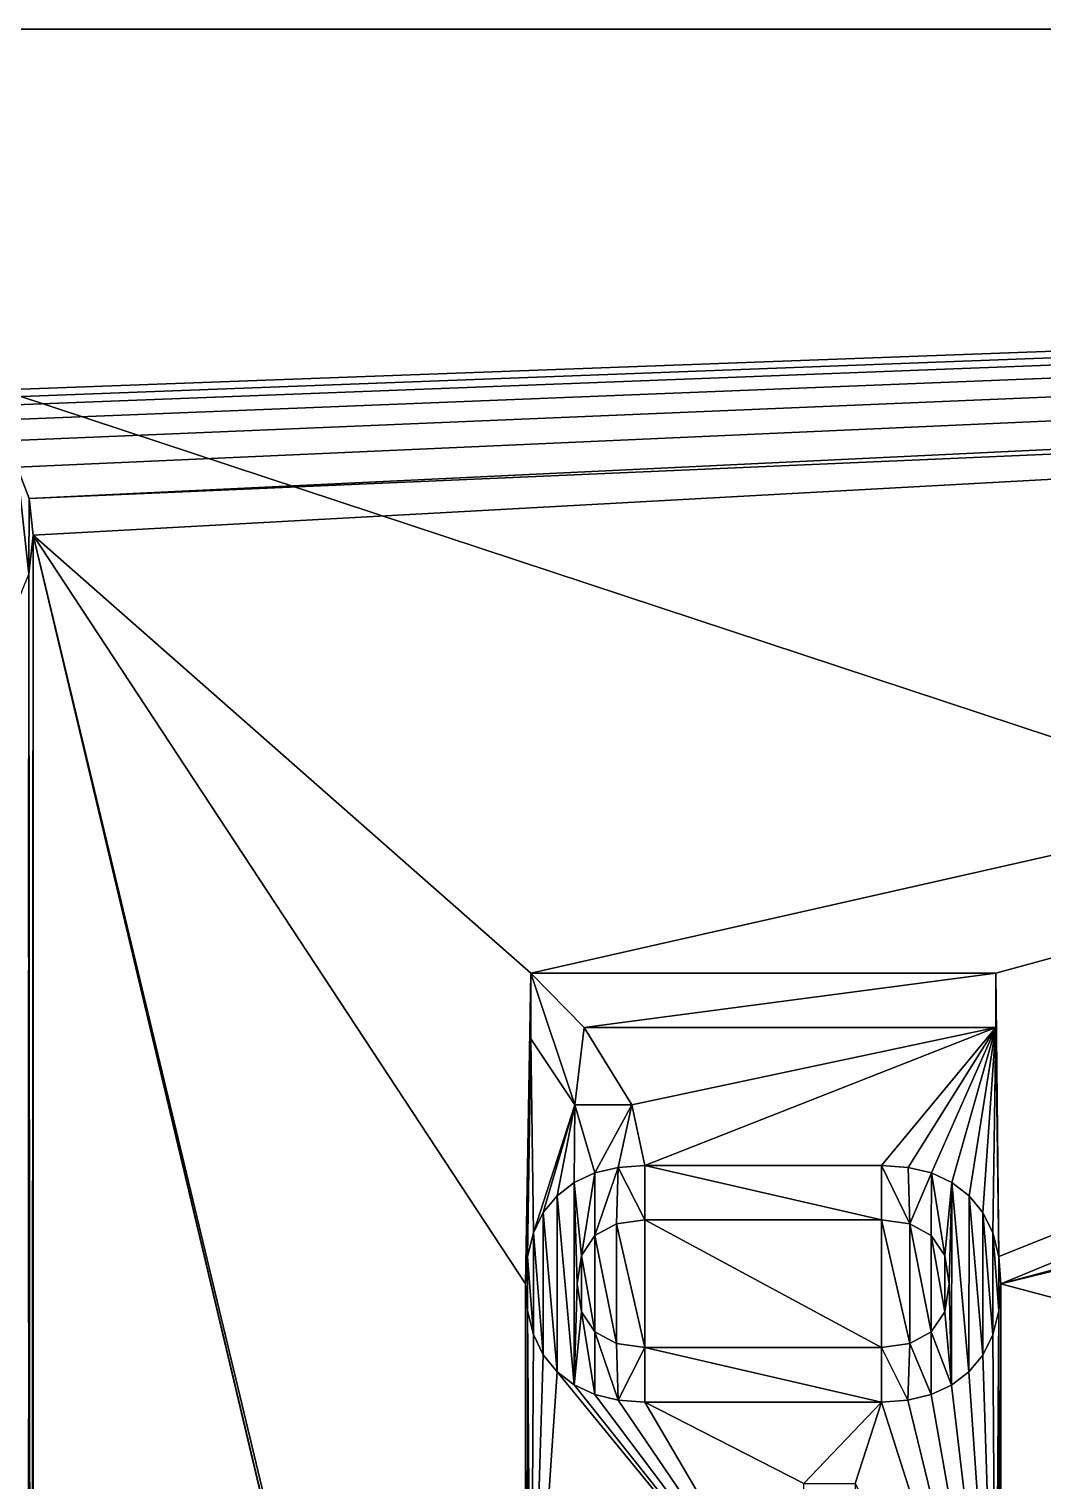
# Model space of a CAD drawing. Header units: metres. Extents: x -75 to 218, y -7 to 90.
# Drawn here: x -45.1 to -17.8, y 51.19 to 90.29 of the extents above; entities that cross this region are included whole.
import ezdxf

# ---------------------------------------------------------------- set-up
doc = ezdxf.new("R2010")
doc.units = ezdxf.units.M

msp = doc.modelspace()

# ---------------------------------------------------------------- meshes
at = {"layer": 'Layer0'}
mesh = msp.add_polyface(dxfattribs=at)
corners = [(-75.289, 90.288, 1), (218.173, 90.288), (-75.289, 90.288), (218.173, 90.288, 1)]
mesh.append_faces([[corners[k] for k in face] for face in [(0, 1, 2), (1, 0, 3)]], dxfattribs={"vtx0": -1})
mesh = msp.add_polyface(dxfattribs=at)
corners = [(-75.289, 90.288), (218.173, -6.612), (-75.289, -6.612), (218.173, 90.288)]
mesh.append_faces([[corners[k] for k in face] for face in [(0, 1, 2), (1, 0, 3)]], dxfattribs={"vtx0": -1})
mesh = msp.add_polyface(dxfattribs=at)
corners = [(43.516, 79.538, 1), (43.514, 81.161, 1), (42.004, 79.538, 1), (41.512, 74.732, 1), (41.512, 79.012, 1), (41.512, 81.407, 1), (41.512, 75.257, 1), (41.512, 76.088, 1), (41.512, 78.305, 1), (41.942, 78.305, 1), (45.983, 79.012, 1), (45.497, 78.351, 1), (45.497, 76.626, 1), (45.983, 78.351, 1), (41.466, 72.687, 1), (41.521, 73.127, 1), (41.687, 73.475, 1), (41.966, 73.733, 1), (42.358, 73.898, 1), (45.983, 74.732, 1), (42.561, 73.412, 1), (44.17, 73.858, 1), (43.988, 73.743, 1), (44.398, 73.932, 1), (44.679, 73.957, 1), (44.854, 73.957, 1), (45.122, 73.935, 1), (45.357, 73.869, 1), (45.558, 73.759, 1), (45.726, 73.606, 1), (45.983, 75.257, 1), (41.998, 76.088, 1), (41.998, 77.727, 1), (45.553, 76.032, 1), (-75.289, 90.288, 1), (-54.1, 80.264, 1), (218.173, 90.288, 1), (-48.658, 80.264, 1), (-47.586, 80.092, 1), (-46.678, 79.731, 1), (-45.951, 79.194, 1), (-45.421, 78.495, 1), (-45.098, 77.646, 1), (45.488, 81.407, 1), (42.004, 81.407, 1), (44.009, 81.161, 1), (44.012, 79.538, 1), (45.488, 79.538, 1)]
mesh.append_faces([[corners[k] for k in face] for face in [(11, 9, 12), (43, 46, 47)]], dxfattribs={"vtx0": -1})
mesh.append_faces([[corners[k] for k in face] for face in [(4, 9, 10), (3, 18, 19), (21, 20, 22), (30, 7, 6), (7, 30, 31), (31, 30, 32), (32, 30, 33), (34, 35, 36)]], dxfattribs={"vtx0": -1, "vtx1": -1})
mesh.append_faces([[corners[k] for k in face] for face in [(4, 6, 7), (10, 9, 11), (14, 3, 5), (19, 20, 21), (36, 35, 37), (43, 44, 1)]], dxfattribs={"vtx0": -1, "vtx1": -1, "vtx2": -1})
mesh.append_faces([[corners[k] for k in face] for face in [(3, 4, 5), (4, 3, 6), (4, 7, 8), (4, 8, 9), (10, 11, 13), (3, 15, 16), (3, 16, 17), (3, 17, 18), (19, 18, 20), (19, 21, 23), (19, 23, 24), (19, 24, 25), (19, 25, 26), (19, 26, 27), (19, 27, 28), (19, 28, 29), (36, 37, 38), (36, 38, 39), (36, 39, 40), (36, 40, 41), (36, 41, 42), (1, 44, 2), (43, 1, 45), (43, 45, 46)]], dxfattribs={"vtx0": -1, "vtx2": -1})
mesh.append_faces([[corners[k] for k in face] for face in [(0, 1, 2)]], dxfattribs={"vtx1": -1})
mesh = msp.add_polyface(dxfattribs=at)
corners = [(45.983, 79.012, 1), (45.983, 78.351, 1), (45.983, 76.032, 1), (45.983, 81.407, 1), (45.983, 74.732, 1), (45.726, 73.606, 1), (45.859, 73.412, 1), (45.953, 73.179, 1), (46.01, 72.909, 1), (45.983, 75.257, 1), (45.553, 76.032, 1), (117.19, 76.51, 1), (115.677, 78.38, 1), (115.677, 76.51, 1), (117.19, 79.582, 1), (115.677, 81.452, 1), (115.677, 79.582, 1), (115.221, 74.447, 1), (115.185, 75.985, 1), (115.185, 74.118, 1), (115.328, 74.727, 1), (115.501, 74.953, 1), (115.734, 75.122, 1), (116.023, 75.227, 1), (115.139, 70.64, 1), (115.185, 72.648, 1), (115.185, 79.057, 1), (115.361, 71.429, 1), (115.639, 71.686, 1), (116.031, 71.852, 1), (115.185, 82.129, 1), (115.185, 81.452, 1), (115.185, 78.38, 1), (218.173, 90.288, 1), (-45.098, 77.646, 1), (41.512, 81.407, 1), (42.004, 81.407, 1), (45.488, 81.407, 1), (116.422, 84.739, 1), (116.139, 84.719, 1), (46.029, 72.601, 1), (115.892, 84.657, 1), (115.68, 84.554, 1), (115.504, 84.41, 1), (115.364, 84.227, 1), (115.265, 84.007, 1), (115.205, 83.751, 1), (115.185, 83.457, 1)]
mesh.append_faces([[corners[k] for k in face] for face in [(11, 12, 13), (14, 15, 16)]], dxfattribs={"vtx0": -1})
mesh.append_faces([[corners[k] for k in face] for face in [(0, 2, 3), (4, 8, 9), (10, 9, 2), (17, 18, 19), (15, 30, 31), (32, 19, 18), (38, 3, 39), (39, 40, 41), (41, 40, 42), (42, 40, 43), (43, 40, 44), (44, 40, 45), (45, 40, 46), (46, 40, 47), (47, 31, 30)]], dxfattribs={"vtx0": -1, "vtx1": -1})
mesh.append_faces([[corners[k] for k in face] for face in [(9, 8, 2), (24, 25, 26), (32, 26, 25), (33, 34, 35), (33, 36, 37), (39, 3, 2), (39, 2, 8), (47, 40, 24), (47, 24, 26)]], dxfattribs={"vtx0": -1, "vtx1": -1, "vtx2": -1})
mesh.append_faces([[corners[k] for k in face] for face in [(0, 1, 2), (4, 5, 6), (4, 6, 7), (4, 7, 8), (18, 17, 20), (18, 20, 21), (18, 21, 22), (18, 22, 23), (25, 27, 28), (25, 28, 29), (32, 25, 19), (33, 35, 36), (33, 37, 3), (39, 8, 40), (47, 26, 31)]], dxfattribs={"vtx0": -1, "vtx2": -1})
mesh = msp.add_polyface(dxfattribs=at)
corners = [(-18.94, 56.503, 1), (41.935, 71.547, 1), (41.767, 71.698, 1), (41.635, 71.89, 1), (41.541, 72.118, 1), (41.485, 72.384, 1), (41.466, 72.687, 1), (41.512, 81.407, 1), (-45.098, 77.646, 1), (-44.99, 76.657, 1), (-31.588, 64.864, 1), (-19.069, 64.864, 1), (-18.993, 57.236, 1), (-28.523, 53.318, 1), (-24.244, 51.122, 1), (-22.151, 53.318, 1), (-24.252, 46.025, 1), (-22.857, 51.122, 1), (-28.876, 61.325, 1), (-19.069, 63.4, 1), (-30.159, 63.4, 1), (-28.523, 59.689, 1), (-22.151, 59.689, 1), (-21.435, 59.638, 1), (-20.803, 59.486, 1), (-20.254, 59.231, 1), (-19.788, 58.875, 1), (-19.417, 58.422, 1), (-19.152, 57.876, 1), (-19.069, 43.657, 1), (-18.993, 22.023, 1), (-18.993, 55.771, 1), (-31.588, 43.657, 1), (-22.866, 46.025, 1), (-21.442, 53.369, 1), (-20.814, 53.521, 1), (-20.265, 53.775, 1), (-19.797, 54.131, 1), (-19.422, 54.585, 1), (-19.154, 55.131, 1), (-27.061, 41.838, 1), (-19.069, 42.245, 1), (-28.14, 42.245, 1), (-20.886, 39.507, 1), (-19.069, 35.736, 1)]
mesh.append_faces([[corners[k] for k in face] for face in [(18, 19, 20), (40, 41, 42)]], dxfattribs={"vtx0": -1})
mesh.append_faces([[corners[k] for k in face] for face in [(13, 14, 15), (14, 13, 16), (19, 12, 11), (31, 30, 0), (16, 29, 33), (33, 29, 17), (15, 29, 34), (34, 29, 35), (35, 29, 36), (36, 29, 37), (37, 29, 38), (38, 29, 39), (39, 29, 31)]], dxfattribs={"vtx0": -1, "vtx1": -1})
mesh.append_faces([[corners[k] for k in face] for face in [(7, 9, 10), (7, 11, 12), (7, 0, 6), (19, 18, 21), (29, 30, 31), (17, 29, 15), (41, 43, 44)]], dxfattribs={"vtx0": -1, "vtx1": -1, "vtx2": -1})
mesh.append_faces([[corners[k] for k in face] for face in [(0, 1, 2), (0, 2, 3), (0, 3, 4), (0, 4, 5), (0, 5, 6), (7, 8, 9), (7, 10, 11), (7, 12, 0), (15, 14, 17), (19, 21, 22), (19, 22, 23), (19, 23, 24), (19, 24, 25), (19, 25, 26), (19, 26, 27), (19, 27, 28), (19, 28, 12), (16, 32, 29), (41, 40, 43)]], dxfattribs={"vtx0": -1, "vtx2": -1})
mesh = msp.add_polyface(dxfattribs=at)
corners = [(-55.93, 73.467, 0.9), (-56.356, 76.657, 0.9), (-56.711, 74.003, 0.9), (-56.18, 75.769, 0.9), (-55.671, 75.085, 0.9), (-54.962, 73.134, 0.9), (-54.872, 74.65, 0.9), (-53.824, 73.023, 0.9), (-53.824, 74.504, 0.9), (-48.925, 73.023, 0.9), (-48.925, 74.504, 0.9), (-47.794, 73.134, 0.9), (-47.885, 74.655, 0.9), (-47.087, 75.09, 0.9), (-46.829, 73.467, 0.9), (-46.58, 75.77, 0.9), (-46.047, 74.003, 0.9), (-46.411, 76.657, 0.9), (-47.693, 78.562, 0.9), (-48.658, 80.264, 0.9), (-48.658, 78.784, 0.9), (-47.586, 80.092, 0.9), (-46.984, 78.103, 0.9), (-46.678, 79.731, 0.9), (-46.55, 77.453, 0.9), (-45.951, 79.194, 0.9), (-45.468, 74.724, 0.9), (-45.421, 78.495, 0.9), (-45.11, 75.614, 0.9), (-45.098, 77.646, 0.9), (-44.99, 76.657, 0.9), (-57.648, 75.614, 0.9), (-57.659, 77.646, 0.9), (-57.768, 76.657, 0.9), (-57.333, 78.495, 0.9), (-57.29, 74.724, 0.9), (-56.801, 79.194, 0.9), (-56.076, 79.731, 0.9), (-56.284, 77.204, 0.9), (-56.085, 77.69, 0.9), (-55.762, 78.103, 0.9), (-55.171, 80.092, 0.9), (-55.318, 78.431, 0.9), (-54.762, 78.661, 0.9), (-54.1, 80.264, 0.9), (-54.1, 78.784, 0.9)]
mesh.append_faces([[corners[k] for k in face] for face in [(18, 19, 20), (29, 28, 30), (31, 32, 33), (44, 43, 45)]], dxfattribs={"vtx0": -1})
mesh.append_faces([[corners[k] for k in face] for face in [(0, 1, 2), (1, 0, 3), (3, 0, 4), (4, 5, 6), (6, 7, 8), (8, 9, 10), (10, 11, 12), (12, 11, 13), (13, 14, 15), (15, 16, 17), (19, 18, 21), (21, 22, 23), (23, 24, 25), (25, 26, 27), (27, 28, 29), (32, 31, 34), (34, 35, 36), (36, 2, 37), (37, 40, 41), (41, 43, 44)]], dxfattribs={"vtx0": -1, "vtx1": -1})
mesh.append_faces([[corners[k] for k in face] for face in [(25, 17, 16), (37, 2, 1)]], dxfattribs={"vtx0": -1, "vtx1": -1, "vtx2": -1})
mesh.append_faces([[corners[k] for k in face] for face in [(4, 0, 5), (6, 5, 7), (8, 7, 9), (10, 9, 11), (13, 11, 14), (15, 14, 16), (21, 18, 22), (23, 22, 24), (25, 24, 17), (25, 16, 26), (27, 26, 28), (34, 31, 35), (36, 35, 2), (37, 1, 38), (37, 38, 39), (37, 39, 40), (41, 40, 42), (41, 42, 43)]], dxfattribs={"vtx0": -1, "vtx2": -1})
mesh = msp.add_polyface(dxfattribs=at)
corners = [(-45.421, 78.495, 1), (-45.098, 77.646, 0.9), (-45.098, 77.646, 1), (-45.421, 78.495, 0.9)]
mesh.append_faces([[corners[k] for k in face] for face in [(0, 1, 2), (1, 0, 3)]], dxfattribs={"vtx0": -1})
mesh = msp.add_polyface(dxfattribs=at)
corners = [(-45.098, 77.646, 1), (-44.99, 76.657, 0.9), (-44.99, 76.657, 1), (-45.098, 77.646, 0.9)]
mesh.append_faces([[corners[k] for k in face] for face in [(0, 1, 2), (1, 0, 3)]], dxfattribs={"vtx0": -1})
mesh = msp.add_polyface(dxfattribs=at)
corners = [(-44.99, 6.278, 1), (-29.186, 17.724, 1), (-29.842, 17.905, 1), (-30.405, 18.208, 1), (-30.873, 18.632, 1), (-31.243, 19.168, 1), (-31.506, 19.808, 1), (-44.99, 76.657, 1), (-19.069, 30.191, 1), (-30.21, 33.187, 1), (-30.21, 30.191, 1), (-30.219, 20.431, 1), (-30.235, 22.095, 1), (-30.34, 21.4, 1), (-29.922, 22.666, 1), (-29.857, 19.713, 1), (-29.396, 23.111, 1), (-29.27, 19.267, 1), (-28.652, 23.432, 1), (-28.471, 19.118, 1), (-45.12, 27.528, 1), (-45.044, 7.142, 1), (-45.12, 30.748, 1), (-45.12, 32.203, 1), (-45.12, 36.422, 1), (-45.12, 37.894, 1), (-45.12, 40.408, 1), (-45.12, 41.838, 1), (-45.12, 48.347, 1), (-31.681, 55.774, 1), (-31.717, 21.4, 1), (-31.588, 25.731, 1), (-31.562, 22.632, 1), (-30.21, 25.731, 1), (-31.097, 23.609, 1), (-30.318, 24.329, 1), (-29.22, 24.792, 1), (-30.21, 28.728, 1), (-19.069, 28.736, 1), (-24.655, 24.358, 1), (-25.057, 23.94, 1), (-28.118, 19.118, 1), (-25.626, 22.911, 1), (-27.518, 19.213, 1), (-27.059, 19.497, 1), (-26.713, 19.933, 1), (-26.017, 21.77, 1), (-26.448, 20.483, 1), (-31.588, 34.307, 1), (-31.588, 33.187, 1), (-19.069, 34.307, 1)]
mesh.append_faces([[corners[k] for k in face] for face in [(8, 9, 10), (11, 12, 13), (46, 45, 47)]], dxfattribs={"vtx0": -1})
mesh.append_faces([[corners[k] for k in face] for face in [(12, 11, 14), (14, 15, 16), (16, 17, 18), (22, 21, 23), (24, 21, 25), (26, 21, 27), (31, 32, 33), (33, 36, 37), (37, 36, 38), (39, 18, 40), (40, 41, 42), (42, 45, 46), (9, 48, 49), (48, 9, 50)]], dxfattribs={"vtx0": -1, "vtx1": -1})
mesh.append_faces([[corners[k] for k in face] for face in [(0, 6, 7), (20, 21, 22), (23, 21, 24), (25, 21, 26), (27, 21, 28), (29, 30, 31), (40, 18, 19)]], dxfattribs={"vtx0": -1, "vtx1": -1, "vtx2": -1})
mesh.append_faces([[corners[k] for k in face] for face in [(0, 1, 2), (0, 2, 3), (0, 3, 4), (0, 4, 5), (0, 5, 6), (14, 11, 15), (16, 15, 17), (18, 17, 19), (7, 21, 0), (31, 30, 32), (33, 32, 34), (33, 34, 35), (33, 35, 36), (40, 19, 41), (42, 41, 43), (42, 43, 44), (42, 44, 45)]], dxfattribs={"vtx0": -1, "vtx2": -1})
mesh = msp.add_polyface(dxfattribs=at)
corners = [(-44.99, 76.657, 1), (-31.506, 19.808, 1), (-31.664, 20.552, 1), (-31.717, 21.4, 1), (-31.734, 56.503, 1), (-31.588, 64.864, 1), (-31.681, 57.236, 1), (-31.588, 63.099, 1), (-23.012, 38.982, 1), (-31.588, 42.262, 1), (-31.588, 35.719, 1), (-31.522, 57.876, 1), (-30.408, 61.325, 1), (-31.257, 58.422, 1), (-30.886, 58.875, 1), (-30.421, 59.231, 1), (-29.871, 59.486, 1), (-28.876, 61.325, 1), (-29.239, 59.638, 1), (-28.523, 59.689, 1), (-45.12, 48.347, 1), (-45.044, 7.142, 1), (-45.12, 49.759, 1), (-45.12, 51.266, 1), (-45.12, 52.867, 1), (-45.12, 58.67, 1), (-45.12, 60.272, 1), (-45.12, 63.492, 1), (-45.12, 64.947, 1), (-45.12, 69.166, 1), (-45.12, 70.638, 1), (-45.11, 75.614, 1), (-31.681, 55.774, 1), (-31.588, 43.657, 1), (-31.522, 55.137, 1), (-31.588, 33.187, 1), (-31.588, 25.731, 1), (-31.588, 34.307, 1), (-31.257, 54.59, 1), (-30.886, 54.136, 1), (-24.252, 46.025, 1), (-30.421, 53.778, 1), (-29.871, 53.522, 1), (-29.239, 53.369, 1), (-28.523, 53.318, 1)]
mesh.append_faces([[corners[k] for k in face] for face in [(5, 6, 7), (11, 7, 6), (7, 11, 12), (12, 16, 17), (20, 21, 22), (23, 21, 24), (25, 21, 26), (27, 21, 28), (29, 21, 30), (31, 21, 0), (32, 33, 34), (35, 32, 36), (33, 10, 9), (34, 33, 38), (38, 33, 39), (39, 40, 41), (41, 40, 42), (42, 40, 43), (43, 40, 44)]], dxfattribs={"vtx0": -1, "vtx1": -1})
mesh.append_faces([[corners[k] for k in face] for face in [(0, 3, 4), (5, 0, 4), (22, 21, 23), (24, 21, 25), (26, 21, 27), (28, 21, 29), (30, 21, 31), (33, 32, 35), (33, 35, 37), (39, 33, 40)]], dxfattribs={"vtx0": -1, "vtx1": -1, "vtx2": -1})
mesh.append_faces([[corners[k] for k in face] for face in [(0, 1, 2), (0, 2, 3), (5, 4, 6), (12, 11, 13), (12, 13, 14), (12, 14, 15), (12, 15, 16), (17, 16, 18), (17, 18, 19), (3, 32, 4), (33, 37, 10)]], dxfattribs={"vtx0": -1, "vtx2": -1})
mesh.append_faces([[corners[k] for k in face] for face in [(8, 9, 10)]], dxfattribs={"vtx1": -1})
mesh = msp.add_polyface(dxfattribs=at)
corners = [(-44.99, 76.657, 1), (-45.11, 75.614, 0.9), (-45.11, 75.614, 1), (-44.99, 76.657, 0.9)]
mesh.append_faces([[corners[k] for k in face] for face in [(0, 1, 2), (1, 0, 3)]], dxfattribs={"vtx0": -1})
mesh = msp.add_polyface(dxfattribs=at)
corners = [(42.001, 72.341, 1), (41.995, 72.935, 1), (41.958, 72.687, 1), (42.107, 73.139, 1), (42.13, 72.084, 1), (42.295, 73.298, 1), (42.34, 71.925, 1), (42.561, 73.412, 1), (42.625, 71.872, 1), (41.512, 74.732, 1), (41.466, 72.687, 1), (41.521, 73.127, 1), (43.988, 73.743, 1), (43.844, 73.594, 1), (42.751, 71.872, 1), (43.641, 73.226, 1), (42.966, 71.906, 1), (43.129, 72.007, 1), (43.253, 72.163, 1), (43.501, 72.819, 1), (43.348, 72.359, 1), (44.898, 71.743, 1), (45.149, 73.383, 1), (44.861, 73.437, 1), (45.181, 71.868, 1), (45.362, 73.22, 1), (45.38, 72.061, 1), (45.493, 72.957, 1), (45.498, 72.309, 1), (45.537, 72.601, 1), (-47.591, 2.481, 1), (-75.289, -6.612, 1), (218.173, -6.612, 1), (-46.787, 2.779, 1), (-46.131, 3.226, 1), (-45.625, 3.81, 1), (-45.27, 4.522, 1), (-45.06, 5.348, 1), (-44.99, 6.278, 1), (-18.94, 56.503, 1), (42.135, 71.439, 1), (41.935, 71.547, 1), (43.606, 71.749, 1), (45.1, 71.244, 1), (43.806, 72.144, 1), (43.944, 72.573, 1), (44.095, 72.999, 1), (44.192, 73.176, 1), (44.316, 73.315, 1), (44.48, 73.407, 1), (44.695, 73.437, 1)]
mesh.append_faces([[corners[k] for k in face] for face in [(0, 1, 2), (19, 18, 20), (27, 28, 29)]], dxfattribs={"vtx0": -1})
mesh.append_faces([[corners[k] for k in face] for face in [(1, 0, 3), (3, 4, 5), (5, 6, 7), (12, 7, 13), (13, 14, 15), (15, 18, 19), (22, 24, 25), (25, 26, 27), (30, 32, 33), (33, 32, 34), (34, 32, 35), (35, 32, 36), (36, 32, 37), (37, 32, 38), (42, 43, 44), (44, 43, 45), (45, 43, 46), (46, 43, 47), (47, 21, 48), (48, 21, 49), (49, 21, 50), (50, 21, 23)]], dxfattribs={"vtx0": -1, "vtx1": -1})
mesh.append_faces([[corners[k] for k in face] for face in [(13, 7, 8)]], dxfattribs={"vtx0": -1, "vtx1": -1, "vtx2": -1})
mesh.append_faces([[corners[k] for k in face] for face in [(3, 0, 4), (5, 4, 6), (7, 6, 8), (9, 10, 11), (13, 8, 14), (15, 14, 16), (15, 16, 17), (15, 17, 18), (21, 22, 23), (22, 21, 24), (25, 24, 26), (27, 26, 28), (30, 31, 32), (39, 40, 41), (47, 43, 21)]], dxfattribs={"vtx0": -1, "vtx2": -1})
mesh = msp.add_polyface(dxfattribs=at)
corners = [(115.674, 70.294, 1), (115.669, 70.889, 1), (115.631, 70.64, 1), (115.78, 71.092, 1), (115.804, 70.038, 1), (115.968, 71.251, 1), (116.013, 69.878, 1), (116.234, 71.366, 1), (116.299, 69.825, 1), (115.185, 72.648, 1), (115.139, 70.64, 1), (115.195, 71.08, 1), (115.361, 71.429, 1), (-44.99, 6.278, 1), (218.173, -6.612, 1), (-29.186, 17.724, 1), (-28.437, 17.663, 1), (-28.101, 17.663, 1), (-27.287, 17.74, 1), (-21.54, 17.362, 1), (-20.736, 17.66, 1), (-20.081, 18.107, 1), (-19.575, 18.691, 1), (-19.22, 19.403, 1), (-19.01, 20.229, 1), (-18.94, 21.159, 1), (-18.94, 56.503, 1), (42.135, 71.439, 1), (42.37, 71.374, 1), (42.637, 71.352, 1), (42.757, 71.352, 1), (43.048, 71.379, 1), (43.28, 71.461, 1), (43.463, 71.588, 1), (43.606, 71.749, 1), (45.1, 71.244, 1), (45.388, 71.351, 1), (45.622, 71.51, 1), (45.802, 71.719, 1), (45.929, 71.973, 1), (46.004, 72.268, 1), (46.029, 72.601, 1), (115.608, 69.5, 1), (115.441, 69.652, 1), (115.309, 69.843, 1), (115.215, 70.072, 1), (115.158, 70.337, 1)]
mesh.append_faces([[corners[k] for k in face] for face in [(0, 1, 2)]], dxfattribs={"vtx0": -1})
mesh.append_faces([[corners[k] for k in face] for face in [(1, 0, 3), (3, 4, 5), (5, 6, 7), (15, 14, 16), (16, 14, 17), (17, 14, 18), (19, 14, 20), (20, 14, 21), (21, 14, 22), (22, 14, 23), (23, 14, 24), (24, 14, 25), (27, 14, 28), (28, 14, 29), (29, 14, 30), (30, 14, 31), (31, 14, 32), (32, 14, 33), (33, 14, 34), (35, 14, 36), (36, 14, 37), (37, 14, 38), (38, 14, 39), (39, 14, 40), (40, 14, 41)]], dxfattribs={"vtx0": -1, "vtx1": -1})
mesh.append_faces([[corners[k] for k in face] for face in [(13, 14, 15), (18, 14, 19), (25, 14, 26), (26, 14, 27), (34, 14, 35)]], dxfattribs={"vtx0": -1, "vtx1": -1, "vtx2": -1})
mesh.append_faces([[corners[k] for k in face] for face in [(3, 0, 4), (5, 4, 6), (7, 6, 8), (9, 10, 11), (9, 11, 12), (41, 42, 43), (41, 43, 44), (41, 44, 45), (41, 45, 46), (41, 46, 10)]], dxfattribs={"vtx0": -1, "vtx2": -1})
mesh = msp.add_polyface(dxfattribs=at)
corners = [(-28.876, 61.325, 0.9), (-30.159, 63.4, 0.9), (-30.408, 61.325, 0.9), (-31.588, 64.864, 0.9), (-31.588, 63.099, 0.9), (-19.069, 64.864, 0.9), (-19.069, 63.4, 0.9)]
mesh.append_faces([[corners[k] for k in face] for face in [(2, 3, 4), (5, 1, 6)]], dxfattribs={"vtx0": -1})
mesh.append_faces([[corners[k] for k in face] for face in [(3, 1, 5)]], dxfattribs={"vtx0": -1, "vtx1": -1})
mesh.append_faces([[corners[k] for k in face] for face in [(3, 2, 1)]], dxfattribs={"vtx0": -1, "vtx1": -1, "vtx2": -1})
mesh.append_faces([[corners[k] for k in face] for face in [(0, 1, 2)]], dxfattribs={"vtx1": -1})
mesh = msp.add_polyface(dxfattribs=at)
corners = [(-19.069, 64.864, 1), (-31.588, 64.864, 0.9), (-19.069, 64.864, 0.9), (-31.588, 64.864, 1)]
mesh.append_faces([[corners[k] for k in face] for face in [(0, 1, 2), (1, 0, 3)]], dxfattribs={"vtx0": -1})
mesh = msp.add_polyface(dxfattribs=at)
corners = [(-31.588, 64.864, 0.9), (-31.588, 63.099, 1), (-31.588, 63.099, 0.9), (-31.588, 64.864, 1)]
mesh.append_faces([[corners[k] for k in face] for face in [(0, 1, 2), (1, 0, 3)]], dxfattribs={"vtx0": -1})
mesh = msp.add_polyface(dxfattribs=at)
corners = [(-19.069, 64.864, 1), (-19.069, 63.4, 0.9), (-19.069, 63.4, 1), (-19.069, 64.864, 0.9)]
mesh.append_faces([[corners[k] for k in face] for face in [(0, 1, 2), (1, 0, 3)]], dxfattribs={"vtx0": -1})
mesh = msp.add_polyface(dxfattribs=at)
corners = [(-30.159, 63.4, 1), (-28.876, 61.325, 0.9), (-28.876, 61.325, 1), (-30.159, 63.4, 0.9)]
mesh.append_faces([[corners[k] for k in face] for face in [(0, 1, 2), (1, 0, 3)]], dxfattribs={"vtx0": -1})
mesh = msp.add_polyface(dxfattribs=at)
corners = [(-30.159, 63.4, 1), (-19.069, 63.4, 0.9), (-30.159, 63.4, 0.9), (-19.069, 63.4, 1)]
mesh.append_faces([[corners[k] for k in face] for face in [(0, 1, 2), (1, 0, 3)]], dxfattribs={"vtx0": -1})
mesh = msp.add_polyface(dxfattribs=at)
corners = [(-31.588, 63.099, 0.9), (-30.408, 61.325, 1), (-30.408, 61.325, 0.9), (-31.588, 63.099, 1)]
mesh.append_faces([[corners[k] for k in face] for face in [(0, 1, 2), (1, 0, 3)]], dxfattribs={"vtx0": -1})
mesh = msp.add_polyface(dxfattribs=at)
corners = [(-30.408, 61.325, 1), (-28.876, 61.325, 0.9), (-30.408, 61.325, 0.9), (-28.876, 61.325, 1)]
mesh.append_faces([[corners[k] for k in face] for face in [(0, 1, 2), (1, 0, 3)]], dxfattribs={"vtx0": -1})
mesh = msp.add_polyface(dxfattribs=at)
corners = [(-31.681, 55.774, 0.9), (-31.681, 57.236, 0.9), (-31.734, 56.503, 0.9), (-31.522, 55.137, 0.9), (-31.522, 57.876, 0.9), (-31.257, 54.59, 0.9), (-31.257, 58.422, 0.9), (-30.886, 54.136, 0.9), (-30.886, 58.875, 0.9), (-30.421, 53.778, 0.9), (-30.421, 59.231, 0.9), (-30.348, 56.503, 0.9), (-30.228, 55.746, 0.9), (-29.871, 53.522, 0.9), (-29.866, 55.212, 0.9), (-29.239, 53.369, 0.9), (-29.289, 54.895, 0.9), (-28.523, 54.79, 0.9), (-28.523, 53.318, 0.9), (-22.151, 53.318, 0.9), (-22.151, 54.79, 0.9), (-21.442, 53.369, 0.9), (-21.39, 54.895, 0.9), (-20.814, 53.521, 0.9), (-20.812, 55.212, 0.9), (-20.265, 53.775, 0.9), (-20.448, 55.746, 0.9), (-20.326, 56.503, 0.9), (-30.228, 57.262, 0.9), (-29.871, 59.486, 0.9), (-29.866, 57.799, 0.9), (-29.239, 59.638, 0.9), (-29.289, 58.119, 0.9), (-28.523, 58.225, 0.9), (-28.523, 59.689, 0.9), (-22.151, 58.225, 0.9), (-22.151, 59.689, 0.9), (-21.39, 58.119, 0.9), (-21.435, 59.638, 0.9), (-20.803, 59.486, 0.9), (-20.812, 57.799, 0.9), (-20.448, 57.262, 0.9), (-20.254, 59.231, 0.9), (-19.797, 54.131, 0.9), (-19.788, 58.875, 0.9), (-19.422, 54.585, 0.9), (-19.417, 58.422, 0.9), (-19.154, 55.131, 0.9), (-19.152, 57.876, 0.9), (-18.993, 55.771, 0.9), (-18.993, 57.236, 0.9), (-18.94, 56.503, 0.9)]
mesh.append_faces([[corners[k] for k in face] for face in [(0, 1, 2), (50, 49, 51)]], dxfattribs={"vtx0": -1})
mesh.append_faces([[corners[k] for k in face] for face in [(1, 3, 4), (4, 5, 6), (6, 7, 8), (8, 9, 10), (11, 9, 12), (12, 13, 14), (14, 15, 16), (16, 15, 17), (17, 19, 20), (20, 21, 22), (22, 23, 24), (24, 25, 26), (26, 25, 27), (10, 28, 29), (28, 10, 11), (29, 30, 31), (31, 33, 34), (34, 35, 36), (36, 37, 38), (38, 37, 39), (39, 41, 42), (42, 43, 44), (44, 45, 46), (46, 47, 48), (48, 49, 50)]], dxfattribs={"vtx0": -1, "vtx1": -1})
mesh.append_faces([[corners[k] for k in face] for face in [(10, 9, 11), (42, 27, 25)]], dxfattribs={"vtx0": -1, "vtx1": -1, "vtx2": -1})
mesh.append_faces([[corners[k] for k in face] for face in [(1, 0, 3), (4, 3, 5), (6, 5, 7), (8, 7, 9), (12, 9, 13), (14, 13, 15), (17, 15, 18), (17, 18, 19), (20, 19, 21), (22, 21, 23), (24, 23, 25), (29, 28, 30), (31, 30, 32), (31, 32, 33), (34, 33, 35), (36, 35, 37), (39, 37, 40), (39, 40, 41), (42, 41, 27), (42, 25, 43), (44, 43, 45), (46, 45, 47), (48, 47, 49)]], dxfattribs={"vtx0": -1, "vtx2": -1})
mesh = msp.add_polyface(dxfattribs=at)
corners = [(-29.871, 59.486, 1), (-30.421, 59.231, 0.9), (-29.871, 59.486, 0.9), (-30.421, 59.231, 1)]
mesh.append_faces([[corners[k] for k in face] for face in [(0, 1, 2), (1, 0, 3)]], dxfattribs={"vtx0": -1})
mesh = msp.add_polyface(dxfattribs=at)
corners = [(-29.239, 59.638, 1), (-29.871, 59.486, 0.9), (-29.239, 59.638, 0.9), (-29.871, 59.486, 1)]
mesh.append_faces([[corners[k] for k in face] for face in [(0, 1, 2), (1, 0, 3)]], dxfattribs={"vtx0": -1})
mesh = msp.add_polyface(dxfattribs=at)
corners = [(-28.523, 59.689, 1), (-29.239, 59.638, 0.9), (-28.523, 59.689, 0.9), (-29.239, 59.638, 1)]
mesh.append_faces([[corners[k] for k in face] for face in [(0, 1, 2), (1, 0, 3)]], dxfattribs={"vtx0": -1})
mesh = msp.add_polyface(dxfattribs=at)
corners = [(-22.151, 59.689, 1), (-28.523, 59.689, 0.9), (-22.151, 59.689, 0.9), (-28.523, 59.689, 1)]
mesh.append_faces([[corners[k] for k in face] for face in [(0, 1, 2), (1, 0, 3)]], dxfattribs={"vtx0": -1})
mesh = msp.add_polyface(dxfattribs=at)
corners = [(-21.435, 59.638, 1), (-22.151, 59.689, 0.9), (-21.435, 59.638, 0.9), (-22.151, 59.689, 1)]
mesh.append_faces([[corners[k] for k in face] for face in [(0, 1, 2), (1, 0, 3)]], dxfattribs={"vtx0": -1})
mesh = msp.add_polyface(dxfattribs=at)
corners = [(-20.803, 59.486, 1), (-21.435, 59.638, 0.9), (-20.803, 59.486, 0.9), (-21.435, 59.638, 1)]
mesh.append_faces([[corners[k] for k in face] for face in [(0, 1, 2), (1, 0, 3)]], dxfattribs={"vtx0": -1})
mesh = msp.add_polyface(dxfattribs=at)
corners = [(-20.254, 59.231, 1), (-20.803, 59.486, 0.9), (-20.254, 59.231, 0.9), (-20.803, 59.486, 1)]
mesh.append_faces([[corners[k] for k in face] for face in [(0, 1, 2), (1, 0, 3)]], dxfattribs={"vtx0": -1})
mesh = msp.add_polyface(dxfattribs=at)
corners = [(-30.421, 59.231, 1), (-30.886, 58.875, 0.9), (-30.421, 59.231, 0.9), (-30.886, 58.875, 1)]
mesh.append_faces([[corners[k] for k in face] for face in [(0, 1, 2), (1, 0, 3)]], dxfattribs={"vtx0": -1})
mesh = msp.add_polyface(dxfattribs=at)
corners = [(-19.788, 58.875, 1), (-20.254, 59.231, 0.9), (-19.788, 58.875, 0.9), (-20.254, 59.231, 1)]
mesh.append_faces([[corners[k] for k in face] for face in [(0, 1, 2), (1, 0, 3)]], dxfattribs={"vtx0": -1})
mesh = msp.add_polyface(dxfattribs=at)
corners = [(-30.886, 58.875, 0.9), (-31.257, 58.422, 1), (-31.257, 58.422, 0.9), (-30.886, 58.875, 1)]
mesh.append_faces([[corners[k] for k in face] for face in [(0, 1, 2), (1, 0, 3)]], dxfattribs={"vtx0": -1})
mesh = msp.add_polyface(dxfattribs=at)
corners = [(-19.788, 58.875, 1), (-19.417, 58.422, 0.9), (-19.417, 58.422, 1), (-19.788, 58.875, 0.9)]
mesh.append_faces([[corners[k] for k in face] for face in [(0, 1, 2), (1, 0, 3)]], dxfattribs={"vtx0": -1})
mesh = msp.add_polyface(dxfattribs=at)
corners = [(-31.257, 58.422, 0.9), (-31.522, 57.876, 1), (-31.522, 57.876, 0.9), (-31.257, 58.422, 1)]
mesh.append_faces([[corners[k] for k in face] for face in [(0, 1, 2), (1, 0, 3)]], dxfattribs={"vtx0": -1})
mesh = msp.add_polyface(dxfattribs=at)
corners = [(-19.417, 58.422, 1), (-19.152, 57.876, 0.9), (-19.152, 57.876, 1), (-19.417, 58.422, 0.9)]
mesh.append_faces([[corners[k] for k in face] for face in [(0, 1, 2), (1, 0, 3)]], dxfattribs={"vtx0": -1})
mesh = msp.add_polyface(dxfattribs=at)
corners = [(-31.522, 57.876, 0.9), (-31.681, 57.236, 1), (-31.681, 57.236, 0.9), (-31.522, 57.876, 1)]
mesh.append_faces([[corners[k] for k in face] for face in [(0, 1, 2), (1, 0, 3)]], dxfattribs={"vtx0": -1})
mesh = msp.add_polyface(dxfattribs=at)
corners = [(-30.228, 55.746, 1), (-30.228, 57.262, 1), (-30.348, 56.503, 1), (-29.866, 55.212, 1), (-29.866, 57.799, 1), (-29.289, 54.895, 1), (-29.289, 58.119, 1), (-28.523, 54.79, 1), (-28.523, 58.225, 1), (-22.151, 54.79, 1), (-22.151, 58.225, 1), (-21.39, 54.895, 1), (-21.39, 58.119, 1), (-20.812, 55.212, 1), (-20.812, 57.799, 1), (-20.448, 55.746, 1), (-20.448, 57.262, 1), (-20.326, 56.503, 1)]
mesh.append_faces([[corners[k] for k in face] for face in [(0, 1, 2), (16, 15, 17)]], dxfattribs={"vtx0": -1})
mesh.append_faces([[corners[k] for k in face] for face in [(1, 3, 4), (4, 5, 6), (6, 7, 8), (8, 9, 10), (10, 11, 12), (12, 13, 14), (14, 15, 16)]], dxfattribs={"vtx0": -1, "vtx1": -1})
mesh.append_faces([[corners[k] for k in face] for face in [(1, 0, 3), (4, 3, 5), (6, 5, 7), (8, 7, 9), (10, 9, 11), (12, 11, 13), (14, 13, 15)]], dxfattribs={"vtx0": -1, "vtx2": -1})
mesh = msp.add_polyface(dxfattribs=at)
corners = [(-29.866, 57.799, 1), (-29.289, 58.119, 0.9), (-29.866, 57.799, 0.9), (-29.289, 58.119, 1)]
mesh.append_faces([[corners[k] for k in face] for face in [(0, 1, 2), (1, 0, 3)]], dxfattribs={"vtx0": -1})
mesh = msp.add_polyface(dxfattribs=at)
corners = [(-29.289, 58.119, 1), (-28.523, 58.225, 0.9), (-29.289, 58.119, 0.9), (-28.523, 58.225, 1)]
mesh.append_faces([[corners[k] for k in face] for face in [(0, 1, 2), (1, 0, 3)]], dxfattribs={"vtx0": -1})
mesh = msp.add_polyface(dxfattribs=at)
corners = [(-28.523, 58.225, 1), (-22.151, 58.225, 0.9), (-28.523, 58.225, 0.9), (-22.151, 58.225, 1)]
mesh.append_faces([[corners[k] for k in face] for face in [(0, 1, 2), (1, 0, 3)]], dxfattribs={"vtx0": -1})
mesh = msp.add_polyface(dxfattribs=at)
corners = [(-22.151, 58.225, 1), (-21.39, 58.119, 0.9), (-22.151, 58.225, 0.9), (-21.39, 58.119, 1)]
mesh.append_faces([[corners[k] for k in face] for face in [(0, 1, 2), (1, 0, 3)]], dxfattribs={"vtx0": -1})
mesh = msp.add_polyface(dxfattribs=at)
corners = [(-21.39, 58.119, 1), (-20.812, 57.799, 0.9), (-21.39, 58.119, 0.9), (-20.812, 57.799, 1)]
mesh.append_faces([[corners[k] for k in face] for face in [(0, 1, 2), (1, 0, 3)]], dxfattribs={"vtx0": -1})
mesh = msp.add_polyface(dxfattribs=at)
corners = [(-19.152, 57.876, 1), (-18.993, 57.236, 0.9), (-18.993, 57.236, 1), (-19.152, 57.876, 0.9)]
mesh.append_faces([[corners[k] for k in face] for face in [(0, 1, 2), (1, 0, 3)]], dxfattribs={"vtx0": -1})
mesh = msp.add_polyface(dxfattribs=at)
corners = [(-29.866, 57.799, 1), (-30.228, 57.262, 0.9), (-30.228, 57.262, 1), (-29.866, 57.799, 0.9)]
mesh.append_faces([[corners[k] for k in face] for face in [(0, 1, 2), (1, 0, 3)]], dxfattribs={"vtx0": -1})
mesh = msp.add_polyface(dxfattribs=at)
corners = [(-20.812, 57.799, 0.9), (-20.448, 57.262, 1), (-20.448, 57.262, 0.9), (-20.812, 57.799, 1)]
mesh.append_faces([[corners[k] for k in face] for face in [(0, 1, 2), (1, 0, 3)]], dxfattribs={"vtx0": -1})
mesh = msp.add_polyface(dxfattribs=at)
corners = [(-31.681, 57.236, 0.9), (-31.734, 56.503, 1), (-31.734, 56.503, 0.9), (-31.681, 57.236, 1)]
mesh.append_faces([[corners[k] for k in face] for face in [(0, 1, 2), (1, 0, 3)]], dxfattribs={"vtx0": -1})
mesh = msp.add_polyface(dxfattribs=at)
corners = [(-30.228, 57.262, 1), (-30.348, 56.503, 0.9), (-30.348, 56.503, 1), (-30.228, 57.262, 0.9)]
mesh.append_faces([[corners[k] for k in face] for face in [(0, 1, 2), (1, 0, 3)]], dxfattribs={"vtx0": -1})
mesh = msp.add_polyface(dxfattribs=at)
corners = [(-20.448, 57.262, 0.9), (-20.326, 56.503, 1), (-20.326, 56.503, 0.9), (-20.448, 57.262, 1)]
mesh.append_faces([[corners[k] for k in face] for face in [(0, 1, 2), (1, 0, 3)]], dxfattribs={"vtx0": -1})
mesh = msp.add_polyface(dxfattribs=at)
corners = [(-18.993, 57.236, 1), (-18.94, 56.503, 0.9), (-18.94, 56.503, 1), (-18.993, 57.236, 0.9)]
mesh.append_faces([[corners[k] for k in face] for face in [(0, 1, 2), (1, 0, 3)]], dxfattribs={"vtx0": -1})
mesh = msp.add_polyface(dxfattribs=at)
corners = [(-31.734, 56.503, 0.9), (-31.681, 55.774, 1), (-31.681, 55.774, 0.9), (-31.734, 56.503, 1)]
mesh.append_faces([[corners[k] for k in face] for face in [(0, 1, 2), (1, 0, 3)]], dxfattribs={"vtx0": -1})
mesh = msp.add_polyface(dxfattribs=at)
corners = [(-30.348, 56.503, 1), (-30.228, 55.746, 0.9), (-30.228, 55.746, 1), (-30.348, 56.503, 0.9)]
mesh.append_faces([[corners[k] for k in face] for face in [(0, 1, 2), (1, 0, 3)]], dxfattribs={"vtx0": -1})
mesh = msp.add_polyface(dxfattribs=at)
corners = [(-27.287, 17.74, 1), (-21.54, 17.362, 1), (-26.637, 17.969, 1), (-26.125, 18.323, 1), (-25.725, 18.774, 1), (-25.165, 19.88, 1), (-24.777, 21.082, 1), (-24.356, 22.274, 1), (-24.084, 22.769, 1), (-22.108, 18.757, 1), (-23.736, 23.161, 1), (-23.277, 23.416, 1), (-22.677, 23.501, 1), (-22.212, 23.501, 1), (-19.069, 35.736, 1), (-20.886, 38.457, 1), (-27.93, 35.736, 1), (-20.886, 39.507, 1), (-19.069, 28.736, 1), (-29.22, 24.792, 1), (-28.652, 23.432, 1), (-24.655, 24.358, 1), (-24.145, 24.681, 1), (-23.506, 24.887, 1), (-22.72, 24.956, 1), (-22.229, 24.956, 1), (-21.479, 24.895, 1), (-20.822, 24.711, 1), (-20.258, 24.404, 1), (-19.788, 23.975, 1), (-19.417, 23.43, 1), (-19.152, 22.78, 1), (-18.993, 22.023, 1), (-19.069, 30.191, 1), (-19.069, 34.307, 1), (-19.069, 42.245, 1), (-19.069, 43.657, 1), (-18.94, 56.503, 1), (-18.94, 21.159, 1), (-30.21, 33.187, 1), (-21.404, 23.349, 1), (-21.314, 19.109, 1), (-20.808, 22.894, 1), (-20.757, 19.648, 1), (-20.44, 22.157, 1), (-20.427, 20.342, 1), (-20.317, 21.159, 1)]
mesh.append_faces([[corners[k] for k in face] for face in [(14, 15, 16), (44, 45, 46)]], dxfattribs={"vtx0": -1})
mesh.append_faces([[corners[k] for k in face] for face in [(0, 1, 2), (2, 1, 3), (3, 1, 4), (4, 1, 5), (5, 1, 6), (6, 1, 7), (7, 1, 8), (8, 9, 10), (10, 9, 11), (11, 9, 12), (12, 9, 13), (15, 14, 17), (18, 32, 33), (34, 32, 14), (35, 32, 36), (40, 41, 42), (42, 43, 44)]], dxfattribs={"vtx0": -1, "vtx1": -1})
mesh.append_faces([[corners[k] for k in face] for face in [(18, 20, 21), (33, 32, 34), (14, 32, 35), (34, 39, 33)]], dxfattribs={"vtx0": -1, "vtx1": -1, "vtx2": -1})
mesh.append_faces([[corners[k] for k in face] for face in [(8, 1, 9), (18, 19, 20), (18, 21, 22), (18, 22, 23), (18, 23, 24), (18, 24, 25), (18, 25, 26), (18, 26, 27), (18, 27, 28), (18, 28, 29), (18, 29, 30), (18, 30, 31), (18, 31, 32), (37, 32, 38), (9, 40, 13), (40, 9, 41), (42, 41, 43), (44, 43, 45)]], dxfattribs={"vtx0": -1, "vtx2": -1})
mesh = msp.add_polyface(dxfattribs=at)
corners = [(-20.326, 56.503, 0.9), (-20.448, 55.746, 1), (-20.448, 55.746, 0.9), (-20.326, 56.503, 1)]
mesh.append_faces([[corners[k] for k in face] for face in [(0, 1, 2), (1, 0, 3)]], dxfattribs={"vtx0": -1})
mesh = msp.add_polyface(dxfattribs=at)
corners = [(-18.94, 56.503, 1), (-18.993, 55.771, 0.9), (-18.993, 55.771, 1), (-18.94, 56.503, 0.9)]
mesh.append_faces([[corners[k] for k in face] for face in [(0, 1, 2), (1, 0, 3)]], dxfattribs={"vtx0": -1})
mesh = msp.add_polyface(dxfattribs=at)
corners = [(-31.681, 55.774, 0.9), (-31.522, 55.137, 1), (-31.522, 55.137, 0.9), (-31.681, 55.774, 1)]
mesh.append_faces([[corners[k] for k in face] for face in [(0, 1, 2), (1, 0, 3)]], dxfattribs={"vtx0": -1})
mesh = msp.add_polyface(dxfattribs=at)
corners = [(-30.228, 55.746, 1), (-29.866, 55.212, 0.9), (-29.866, 55.212, 1), (-30.228, 55.746, 0.9)]
mesh.append_faces([[corners[k] for k in face] for face in [(0, 1, 2), (1, 0, 3)]], dxfattribs={"vtx0": -1})
mesh = msp.add_polyface(dxfattribs=at)
corners = [(-20.448, 55.746, 0.9), (-20.812, 55.212, 1), (-20.812, 55.212, 0.9), (-20.448, 55.746, 1)]
mesh.append_faces([[corners[k] for k in face] for face in [(0, 1, 2), (1, 0, 3)]], dxfattribs={"vtx0": -1})
mesh = msp.add_polyface(dxfattribs=at)
corners = [(-18.993, 55.771, 1), (-19.154, 55.131, 0.9), (-19.154, 55.131, 1), (-18.993, 55.771, 0.9)]
mesh.append_faces([[corners[k] for k in face] for face in [(0, 1, 2), (1, 0, 3)]], dxfattribs={"vtx0": -1})
mesh = msp.add_polyface(dxfattribs=at)
corners = [(-31.522, 55.137, 0.9), (-31.257, 54.59, 1), (-31.257, 54.59, 0.9), (-31.522, 55.137, 1)]
mesh.append_faces([[corners[k] for k in face] for face in [(0, 1, 2), (1, 0, 3)]], dxfattribs={"vtx0": -1})
mesh = msp.add_polyface(dxfattribs=at)
corners = [(-29.289, 54.895, 1), (-29.866, 55.212, 0.9), (-29.289, 54.895, 0.9), (-29.866, 55.212, 1)]
mesh.append_faces([[corners[k] for k in face] for face in [(0, 1, 2), (1, 0, 3)]], dxfattribs={"vtx0": -1})
mesh = msp.add_polyface(dxfattribs=at)
corners = [(-20.812, 55.212, 1), (-21.39, 54.895, 0.9), (-20.812, 55.212, 0.9), (-21.39, 54.895, 1)]
mesh.append_faces([[corners[k] for k in face] for face in [(0, 1, 2), (1, 0, 3)]], dxfattribs={"vtx0": -1})
mesh = msp.add_polyface(dxfattribs=at)
corners = [(-19.154, 55.131, 1), (-19.422, 54.585, 0.9), (-19.422, 54.585, 1), (-19.154, 55.131, 0.9)]
mesh.append_faces([[corners[k] for k in face] for face in [(0, 1, 2), (1, 0, 3)]], dxfattribs={"vtx0": -1})
mesh = msp.add_polyface(dxfattribs=at)
corners = [(-28.523, 54.79, 1), (-29.289, 54.895, 0.9), (-28.523, 54.79, 0.9), (-29.289, 54.895, 1)]
mesh.append_faces([[corners[k] for k in face] for face in [(0, 1, 2), (1, 0, 3)]], dxfattribs={"vtx0": -1})
mesh = msp.add_polyface(dxfattribs=at)
corners = [(-22.151, 54.79, 1), (-28.523, 54.79, 0.9), (-22.151, 54.79, 0.9), (-28.523, 54.79, 1)]
mesh.append_faces([[corners[k] for k in face] for face in [(0, 1, 2), (1, 0, 3)]], dxfattribs={"vtx0": -1})
mesh = msp.add_polyface(dxfattribs=at)
corners = [(-21.39, 54.895, 1), (-22.151, 54.79, 0.9), (-21.39, 54.895, 0.9), (-22.151, 54.79, 1)]
mesh.append_faces([[corners[k] for k in face] for face in [(0, 1, 2), (1, 0, 3)]], dxfattribs={"vtx0": -1})
mesh = msp.add_polyface(dxfattribs=at)
corners = [(-31.257, 54.59, 0.9), (-30.886, 54.136, 1), (-30.886, 54.136, 0.9), (-31.257, 54.59, 1)]
mesh.append_faces([[corners[k] for k in face] for face in [(0, 1, 2), (1, 0, 3)]], dxfattribs={"vtx0": -1})
mesh = msp.add_polyface(dxfattribs=at)
corners = [(-19.422, 54.585, 1), (-19.797, 54.131, 0.9), (-19.797, 54.131, 1), (-19.422, 54.585, 0.9)]
mesh.append_faces([[corners[k] for k in face] for face in [(0, 1, 2), (1, 0, 3)]], dxfattribs={"vtx0": -1})
mesh = msp.add_polyface(dxfattribs=at)
corners = [(-30.886, 54.136, 1), (-30.421, 53.778, 0.9), (-30.886, 54.136, 0.9), (-30.421, 53.778, 1)]
mesh.append_faces([[corners[k] for k in face] for face in [(0, 1, 2), (1, 0, 3)]], dxfattribs={"vtx0": -1})
mesh = msp.add_polyface(dxfattribs=at)
corners = [(-20.265, 53.775, 1), (-19.797, 54.131, 0.9), (-20.265, 53.775, 0.9), (-19.797, 54.131, 1)]
mesh.append_faces([[corners[k] for k in face] for face in [(0, 1, 2), (1, 0, 3)]], dxfattribs={"vtx0": -1})
mesh = msp.add_polyface(dxfattribs=at)
corners = [(-30.421, 53.778, 1), (-29.871, 53.522, 0.9), (-30.421, 53.778, 0.9), (-29.871, 53.522, 1)]
mesh.append_faces([[corners[k] for k in face] for face in [(0, 1, 2), (1, 0, 3)]], dxfattribs={"vtx0": -1})
mesh = msp.add_polyface(dxfattribs=at)
corners = [(-20.814, 53.521, 1), (-20.265, 53.775, 0.9), (-20.814, 53.521, 0.9), (-20.265, 53.775, 1)]
mesh.append_faces([[corners[k] for k in face] for face in [(0, 1, 2), (1, 0, 3)]], dxfattribs={"vtx0": -1})
mesh = msp.add_polyface(dxfattribs=at)
corners = [(-29.871, 53.522, 1), (-29.239, 53.369, 0.9), (-29.871, 53.522, 0.9), (-29.239, 53.369, 1)]
mesh.append_faces([[corners[k] for k in face] for face in [(0, 1, 2), (1, 0, 3)]], dxfattribs={"vtx0": -1})
mesh = msp.add_polyface(dxfattribs=at)
corners = [(-29.239, 53.369, 1), (-28.523, 53.318, 0.9), (-29.239, 53.369, 0.9), (-28.523, 53.318, 1)]
mesh.append_faces([[corners[k] for k in face] for face in [(0, 1, 2), (1, 0, 3)]], dxfattribs={"vtx0": -1})
mesh = msp.add_polyface(dxfattribs=at)
corners = [(-28.523, 53.318, 1), (-22.151, 53.318, 0.9), (-28.523, 53.318, 0.9), (-22.151, 53.318, 1)]
mesh.append_faces([[corners[k] for k in face] for face in [(0, 1, 2), (1, 0, 3)]], dxfattribs={"vtx0": -1})
mesh = msp.add_polyface(dxfattribs=at)
corners = [(-22.151, 53.318, 1), (-21.442, 53.369, 0.9), (-22.151, 53.318, 0.9), (-21.442, 53.369, 1)]
mesh.append_faces([[corners[k] for k in face] for face in [(0, 1, 2), (1, 0, 3)]], dxfattribs={"vtx0": -1})
mesh = msp.add_polyface(dxfattribs=at)
corners = [(-21.442, 53.369, 1), (-20.814, 53.521, 0.9), (-21.442, 53.369, 0.9), (-20.814, 53.521, 1)]
mesh.append_faces([[corners[k] for k in face] for face in [(0, 1, 2), (1, 0, 3)]], dxfattribs={"vtx0": -1})

doc.saveas('drawing.dxf')
